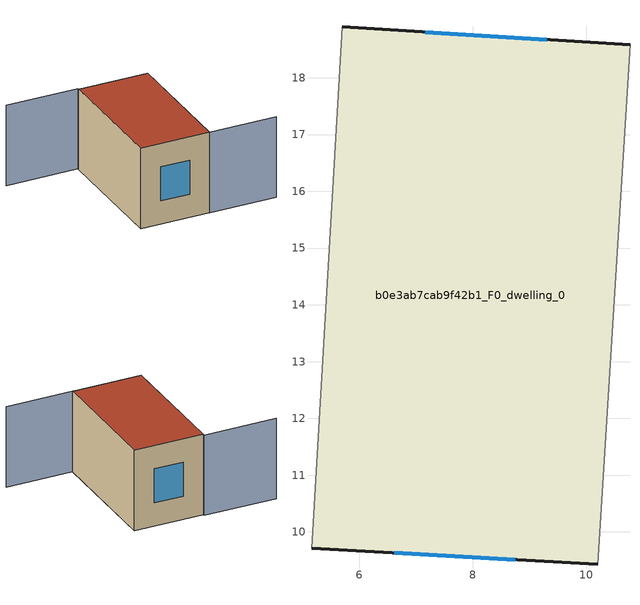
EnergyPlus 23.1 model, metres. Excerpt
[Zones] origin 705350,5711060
b0e3ab7cab9f42b1_F0_dwelling_0
 floor ground (EU_floor_Construction): 10.77,18.58 10.2,9.43 5.16,9.71 5.7,18.9 z0
 wall outside (EU_wall_Construction): 10.77,18.58 5.7,18.9 / 5.16,9.71 10.2,9.43 z0:6
 wall adiabatic (EU_wall_Construction): 10.2,9.43 10.77,18.58 / 5.7,18.9 5.16,9.71 z0:6
 window (EU_Window_Construction): 9.31,18.67 7.17,18.8 / 6.62,9.63 8.75,9.51 z1.73:4.27
 roof outside (EU_roof_Construction): 10.2,9.43 10.77,18.58 5.7,18.9 5.16,9.71 z6
shading: 15.06,9.1 10.2,9.4 / 10.2,9.4 10.77,18.58 / 0.44,19.31 5.71,19 / 5.71,19 5.17,9.71 z0:6
[Building]
EU S2 Campaign: North Axis=0; Terrain=City; Solar Distribution=FullExterior
[Site:Location]
London: Latitude=51.5; Longitude=-0.5; Time Zone=0; Elevation=25
[SizingPeriod:WeatherFileDays]
AnnualSizingPeriod: Begin Month=1; Begin Day of Month=1; End Month=12; End Day of Month=31; Day of Week for Start Day=Monday; Use Weather File Daylight Saving Period=No; Use Weather File Rain and Snow Indicators=No
[MATERIAL]
EU_InternalMass_Material: Roughness=MediumRough; Thickness=0.1; Conductivity=1; Density=1800; Specific Heat=900; Thermal Absorptance=0.9; Solar Absorptance=0.7; Visible Absorptance=0.7
[MATERIAL:NOMASS] Roughness=MediumRough; Thermal Absorptance=0.9; Solar Absorptance=0.7; Visible Absorptance=0.7
Name | Thermal Resistance
EU_wall_NoMass | 0.724719
EU_roof_NoMass | 2.98947
EU_floor_NoMass | 2.39157
[WINDOWMATERIAL:SIMPLEGLAZINGSYSTEM]
EU_Window_SimpleGlazing: UFactor=2.63425; Solar Heat Gain Coefficient=0.76; Visible Transmittance=0.76
[CONSTRUCTION]
EU_wall_Construction: EU_wall_NoMass
EU_roof_Construction: EU_roof_NoMass
EU_floor_Construction: EU_floor_NoMass
EU_InternalMass_Construction: EU_InternalMass_Material
EU_Window_Construction: EU_Window_SimpleGlazing
[ZONE]
b0e3ab7cab9f42b1_F0_dwelling_0: Type=1; Multiplier=1; Ceiling Height=autocalculate; Volume=279.057; Floor Area=autocalculate; Part of Total Floor Area=Yes
[INTERNALMASS]
b0e3ab7cab9f42b1_F0_dwelling_0_EU_InternalMass: Construction=EU_InternalMass_Construction; Zone or ZoneList=b0e3ab7cab9f42b1_F0_dwelling_0; Surface Area=46.5095
[OTHEREQUIPMENT]
EU_Step8_InternalGain_b0e3ab7cab9f42b1_F0_dwelling_0_f000: Fuel Type=Electricity; Zone or ZoneList or Space or SpaceList=b0e3ab7cab9f42b1_F0_dwelling_0; Schedule=EU_Step8_GainSchedule_b0e3ab7cab9f42b1_F0_dwelling_0_f000; Design Level Calculation Method=Watts/Area; Power per Zone Floor Area=1; Fraction Latent=0; Fraction Radiant=0; Fraction Lost=0; Carbon Dioxide Generation Rate=0; EndUse Subcategory=EU_Step8_InternalGains
[ZONEVENTILATION:DESIGNFLOWRATE]
EU_ConstantAir_b0e3ab7cab9f42b1_F0_dwelling_0: Zone or ZoneList or Space or SpaceList=b0e3ab7cab9f42b1_F0_dwelling_0; Schedule=EU_AlwaysOn; Design Flow Rate Calculation Method=AirChanges/Hour; Air Changes per Hour=0.418135; Ventilation Type=Natural; Fan Pressure Rise=0; Fan Total Efficiency=1; Constant Term Coefficient=1; Temperature Term Coefficient=0; Velocity Term Coefficient=0; Velocity Squared Term Coefficient=0; Minimum Indoor Temperature=-100; Maximum Indoor Temperature=100; Delta Temperature=-100; Minimum Outdoor Temperature=-100; Maximum Outdoor Temperature=100; Maximum Wind Speed=40
[HVACTEMPLATE:THERMOSTAT]
EU_HeatOnly_b0e3ab7cab9f42b1_F0_dwelling_0: Constant Heating Setpoint=20; Constant Cooling Setpoint=50
[HVACTEMPLATE:ZONE:IDEALLOADSAIRSYSTEM]
b0e3ab7cab9f42b1_F0_dwelling_0: Template Thermostat=EU_HeatOnly_b0e3ab7cab9f42b1_F0_dwelling_0; System Availability Schedule=EU_AlwaysOn; Maximum Heating Supply Air Temperature=50; Minimum Cooling Supply Air Temperature=13; Maximum Heating Supply Air Humidity Ratio=0.0156; Minimum Cooling Supply Air Humidity Ratio=0.0077; Heating Limit=NoLimit; Cooling Limit=NoLimit; Heating Availability Schedule=EU_AlwaysOn; Cooling Availability Schedule=EU_CoolingOff; Dehumidification Control Type=ConstantSensibleHeatRatio; Cooling Sensible Heat Ratio=0.7; Dehumidification Setpoint=60; Humidification Control Type=None; Humidification Setpoint=30; Outdoor Air Method=None; Outdoor Air Flow Rate per Person=0.00944; Outdoor Air Flow Rate per Zone Floor Area=0; Outdoor Air Flow Rate per Zone=0; Demand Controlled Ventilation Type=None; Outdoor Air Economizer Type=NoEconomizer; Heat Recovery Type=None; Sensible Heat Recovery Effectiveness=0.7; Latent Heat Recovery Effectiveness=0.65
[SIZING:ZONE]
b0e3ab7cab9f42b1_F0_dwelling_0: Zone Cooling Design Supply Air Temperature Input Method=SupplyAirTemperature; Zone Cooling Design Supply Air Temperature=13; Zone Heating Design Supply Air Temperature Input Method=SupplyAirTemperature; Zone Heating Design Supply Air Temperature=50; Zone Cooling Design Supply Air Humidity Ratio=0.008; Zone Heating Design Supply Air Humidity Ratio=0.008; Cooling Design Air Flow Method=DesignDay; Cooling Design Air Flow Rate=0; Cooling Minimum Air Flow per Zone Floor Area=0.000762; Cooling Minimum Air Flow=0; Cooling Minimum Air Flow Fraction=0.2; Heating Design Air Flow Method=DesignDay; Heating Design Air Flow Rate=0; Heating Maximum Air Flow per Zone Floor Area=0.002032; Heating Maximum Air Flow=0.141576; Heating Maximum Air Flow Fraction=0.3; Account for Dedicated Outdoor Air System=No; Dedicated Outdoor Air System Control Strategy=NeutralSupplyAir; Dedicated Outdoor Air Low Setpoint Temperature for Design=autosize; Dedicated Outdoor Air High Setpoint Temperature for Design=autosize; Zone Load Sizing Method=Sensible Load Only No Latent Load; Zone Latent Cooling Design Supply Air Humidity Ratio Input Method=HumidityRatioDifference; Zone Cooling Design Supply Air Humidity Ratio Difference=0.005; Zone Latent Heating Design Supply Air Humidity Ratio Input Method=HumidityRatioDifference; Zone Humidification Design Supply Air Humidity Ratio Difference=0.005
[SCHEDULE:CONSTANT]
Name | Hourly Value
EU_AlwaysOn | 1
EU_CoolingOff | 0
[SCHEDULE:FILE]
EU_Step8_GainSchedule_b0e3ab7cab9f42b1_F0_dwelling_0_f000: File=../../schedules/b0e3ab7cab9f42b1/b0e3ab7cab9f42b1_F0_dwelling_0_f000_gain.csv; Column Number=1; Rows to Skip at Top=0; Number of Hours of Data=8760; Column Separator=Comma; Interpolate to Timestep=No; Minutes per Item=60; Adjust Schedule for Daylight Savings=Yes
